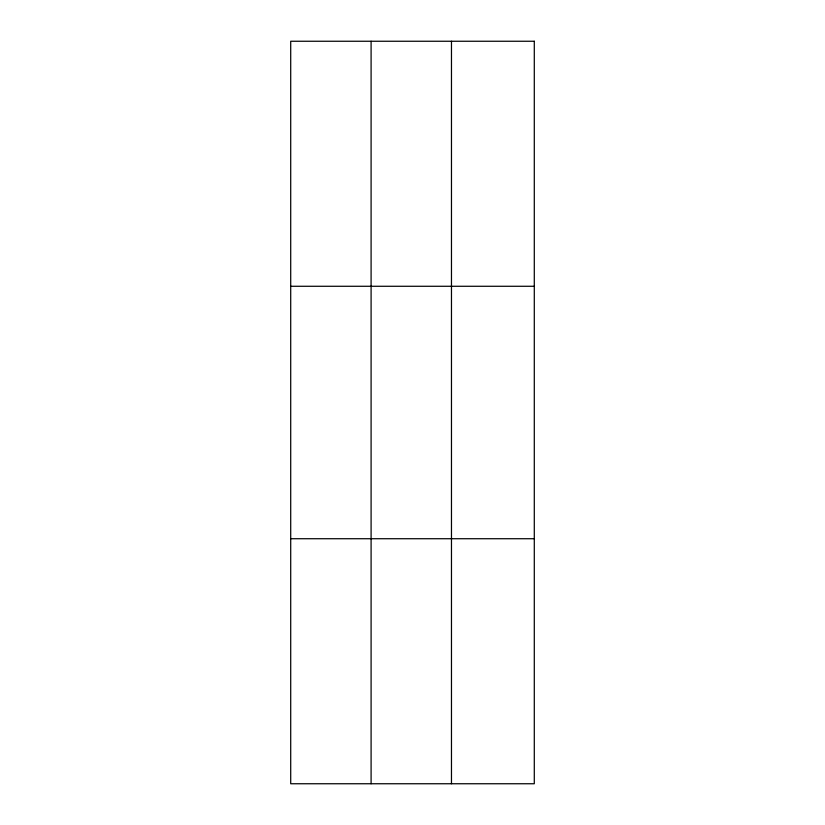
<?xml version="1.0" encoding="UTF-8"?>
<svg xmlns="http://www.w3.org/2000/svg" width="825" height="825" viewBox="0 0 825 825"><rect width="100%" height="100%" fill="white"/><g stroke="black" fill="none" stroke-linecap="round" stroke-linejoin="round"><path stroke-width="1.24" d="M371.095 41.25L371.095 783.75M451.471 41.25L451.471 783.75M290.709 286.275L534.291 286.275M290.709 538.725L534.291 538.725M534.291 41.25L534.291 783.75L290.709 783.75L290.709 41.25L534.291 41.25"/></g></svg>
